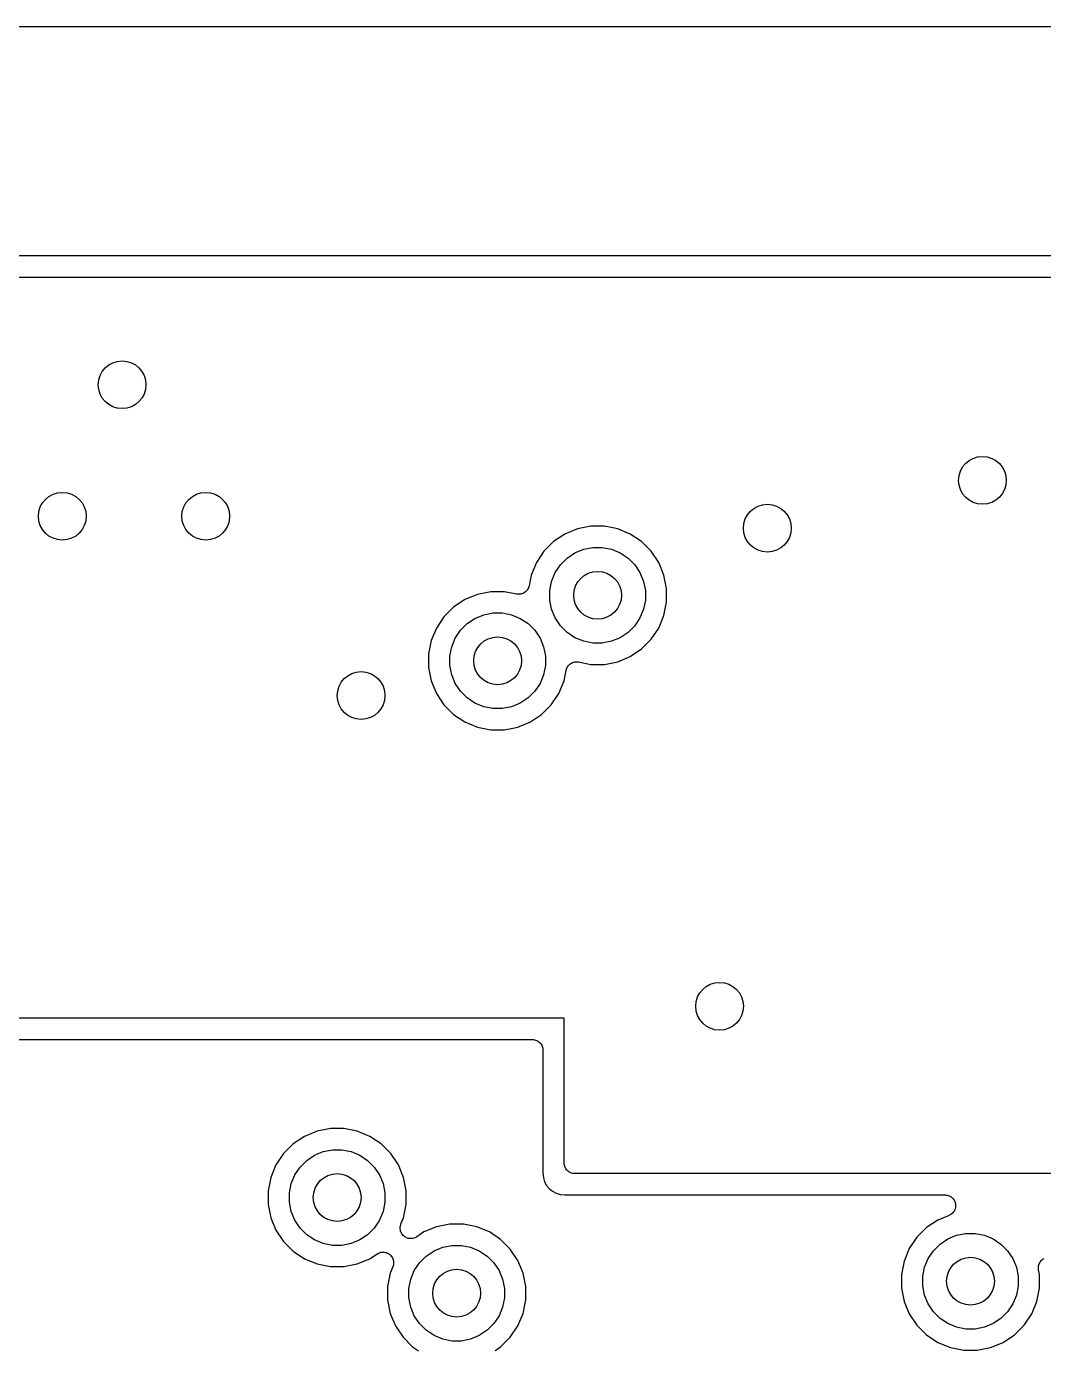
# Model space of a CAD drawing. Extents: x 1.98 to 5.9, y -3.93 to -1.98.
# Drawn here: x 4.5 to 4.8351, y -2.4126 to -1.9765 of the extents above; entities that cross this region are included whole.
import ezdxf

# ---------------------------------------------------------------- set-up
doc = ezdxf.new("R2010")
doc.units = 0
doc.header["$MEASUREMENT"] = 0
doc.layers.add('BLACK', color=7, linetype='CONTINUOUS')

msp = doc.modelspace()

# ---------------------------------------------------------------- linework, layer by layer
at = {"layer": 'BLACK', "linetype": 'CONTINUOUS'}
for p, q in [((3.62103, -1.97649), (5.74905, -1.97649)), ((5.01164, -2.05206), (4.11435, -2.05206)), ((4.11767, -2.05906), (5.00831, -2.05906)), ((4.68593, -2.14109), (4.68154, -2.14197)), ((4.69041, -2.14109), (4.68593, -2.14109)), ((4.69481, -2.14197), (4.69041, -2.14109)), ((4.6774, -2.14368), (4.67367, -2.14617)), ((4.68154, -2.14197), (4.6774, -2.14368)), ((4.69895, -2.14368), (4.69481, -2.14197)), ((4.70267, -2.14617), (4.69895, -2.14368)), ((4.6705, -2.14934), (4.66801, -2.15307)), ((4.67367, -2.14617), (4.6705, -2.14934)), ((4.67813, -2.15161), (4.68071, -2.14989)), ((4.68071, -2.14989), (4.68358, -2.1487)), ((4.68358, -2.1487), (4.68662, -2.14809)), ((4.68662, -2.14809), (4.68972, -2.14809)), ((4.68972, -2.14809), (4.69276, -2.1487)), ((4.69276, -2.1487), (4.69563, -2.14989)), ((4.69563, -2.14989), (4.69821, -2.15161)), ((4.70584, -2.14934), (4.70267, -2.14617)), ((4.70833, -2.15307), (4.70584, -2.14934)), ((4.66801, -2.15307), (4.6663, -2.15721)), ((4.67421, -2.15638), (4.67594, -2.1538)), ((4.67594, -2.1538), (4.67813, -2.15161)), ((4.69821, -2.15161), (4.7004, -2.1538)), ((4.7004, -2.1538), (4.70213, -2.15638)), ((4.71004, -2.15721), (4.70833, -2.15307)), ((4.6663, -2.15721), (4.6656, -2.16071)), ((4.67303, -2.15925), (4.67421, -2.15638)), ((4.70213, -2.15638), (4.70331, -2.15925)), ((4.71092, -2.1616), (4.71004, -2.15721)), ((4.65299, -2.16266), (4.6486, -2.16353)), ((4.65747, -2.16266), (4.65299, -2.16266)), ((4.66148, -2.16346), (4.65747, -2.16266)), ((4.66408, -2.16296), (4.66379, -2.16311)), ((4.66409, -2.16295), (4.66408, -2.16296)), ((4.6641, -2.16294), (4.66409, -2.16295)), ((4.66436, -2.16274), (4.6641, -2.16294)), ((4.66461, -2.16253), (4.66436, -2.16274)), ((4.66462, -2.16252), (4.66461, -2.16253)), ((4.66463, -2.16251), (4.66462, -2.16252)), ((4.66484, -2.16226), (4.66463, -2.16251)), ((4.66505, -2.162), (4.66484, -2.16226)), ((4.66506, -2.16199), (4.66505, -2.162)), ((4.66507, -2.16198), (4.66506, -2.16199)), ((4.66522, -2.16169), (4.66507, -2.16198)), ((4.66538, -2.16141), (4.66522, -2.16169)), ((4.66539, -2.16139), (4.66538, -2.16141)), ((4.66549, -2.16107), (4.66539, -2.16138)), ((4.66539, -2.16138), (4.66539, -2.16139)), ((4.66559, -2.16076), (4.66549, -2.16107)), ((4.6656, -2.16073), (4.66559, -2.16076)), ((4.6656, -2.16071), (4.6656, -2.16073)), ((4.6656, -2.16073), (4.6656, -2.16073)), ((4.6656, -2.16073), (4.6656, -2.16073)), ((4.67242, -2.16229), (4.67303, -2.15925)), ((4.67242, -2.16539), (4.67242, -2.16229)), ((4.70331, -2.15925), (4.70392, -2.16229)), ((4.70392, -2.16229), (4.70392, -2.16539)), ((4.71092, -2.16608), (4.71092, -2.1616)), ((4.64446, -2.16525), (4.64073, -2.16774)), ((4.6486, -2.16353), (4.64446, -2.16525)), ((4.66181, -2.16349), (4.66148, -2.16346)), ((4.66214, -2.16352), (4.66181, -2.16349)), ((4.66215, -2.16352), (4.66214, -2.16352)), ((4.66216, -2.16352), (4.66215, -2.16352)), ((4.66249, -2.16349), (4.66216, -2.16352)), ((4.66282, -2.16346), (4.66249, -2.16349)), ((4.66283, -2.16346), (4.66282, -2.16346)), ((4.66284, -2.16346), (4.66283, -2.16346)), ((4.66316, -2.16336), (4.66284, -2.16346)), ((4.66348, -2.16327), (4.66316, -2.16336)), ((4.66349, -2.16327), (4.66348, -2.16327)), ((4.6635, -2.16326), (4.66349, -2.16327)), ((4.66379, -2.16311), (4.6635, -2.16326)), ((4.67303, -2.16844), (4.67242, -2.16539)), ((4.70392, -2.16539), (4.70331, -2.16844)), ((4.71004, -2.17048), (4.71092, -2.16608)), ((4.63756, -2.17091), (4.63507, -2.17463)), ((4.64073, -2.16774), (4.63756, -2.17091)), ((4.64519, -2.17318), (4.64777, -2.17145)), ((4.64777, -2.17145), (4.65064, -2.17026)), ((4.65064, -2.17026), (4.65368, -2.16966)), ((4.65368, -2.16966), (4.65678, -2.16966)), ((4.65678, -2.16966), (4.65982, -2.17026)), ((4.65982, -2.17026), (4.66269, -2.17145)), ((4.66269, -2.17145), (4.66527, -2.17318)), ((4.67421, -2.1713), (4.67303, -2.16844)), ((4.67594, -2.17388), (4.67421, -2.1713)), ((4.70213, -2.1713), (4.7004, -2.17388)), ((4.70331, -2.16844), (4.70213, -2.1713)), ((4.70833, -2.17462), (4.71004, -2.17048)), ((4.63507, -2.17463), (4.63336, -2.17877)), ((4.64128, -2.17795), (4.643, -2.17537)), ((4.643, -2.17537), (4.64519, -2.17318)), ((4.66527, -2.17318), (4.66746, -2.17537)), ((4.66746, -2.17537), (4.66919, -2.17795)), ((4.67813, -2.17607), (4.67594, -2.17388)), ((4.68071, -2.1778), (4.67813, -2.17607)), ((4.69821, -2.17607), (4.69563, -2.1778)), ((4.7004, -2.17388), (4.69821, -2.17607)), ((4.70584, -2.17834), (4.70833, -2.17462)), ((4.63336, -2.17877), (4.63248, -2.18317)), ((4.64009, -2.18081), (4.64128, -2.17795)), ((4.66919, -2.17795), (4.67037, -2.18081)), ((4.68358, -2.17899), (4.68071, -2.1778)), ((4.68662, -2.17959), (4.68358, -2.17899)), ((4.68972, -2.17959), (4.68662, -2.17959)), ((4.69276, -2.17899), (4.68972, -2.17959)), ((4.69563, -2.1778), (4.69276, -2.17899)), ((4.70267, -2.18151), (4.70584, -2.17834)), ((4.63248, -2.18317), (4.63248, -2.18765)), ((4.63948, -2.18386), (4.64009, -2.18081)), ((4.63948, -2.18696), (4.63948, -2.18386)), ((4.67037, -2.18081), (4.67098, -2.18386)), ((4.67098, -2.18386), (4.67098, -2.18696)), ((4.69481, -2.18572), (4.69895, -2.184)), ((4.69895, -2.184), (4.70267, -2.18151)), ((4.63248, -2.18765), (4.63336, -2.19204)), ((4.64009, -2.19), (4.63948, -2.18696)), ((4.67098, -2.18696), (4.67037, -2.19)), ((4.67711, -2.19204), (4.6778, -2.18854)), ((4.6778, -2.18854), (4.67781, -2.18852)), ((4.67781, -2.18849), (4.67791, -2.18818)), ((4.67781, -2.18852), (4.67781, -2.18849)), ((4.67781, -2.18852), (4.67781, -2.18852)), ((4.67781, -2.18852), (4.67781, -2.18852)), ((4.67791, -2.18818), (4.67801, -2.18787)), ((4.67801, -2.18785), (4.67802, -2.18784)), ((4.67801, -2.18787), (4.67801, -2.18785)), ((4.67802, -2.18784), (4.67818, -2.18756)), ((4.67818, -2.18756), (4.67833, -2.18727)), ((4.67833, -2.18727), (4.67834, -2.18726)), ((4.67834, -2.18726), (4.67835, -2.18724)), ((4.67835, -2.18724), (4.67856, -2.18699)), ((4.67856, -2.18699), (4.67877, -2.18674)), ((4.67877, -2.18674), (4.67878, -2.18673)), ((4.67878, -2.18673), (4.67879, -2.18672)), ((4.67879, -2.18672), (4.67904, -2.18652)), ((4.67904, -2.18652), (4.6793, -2.18631)), ((4.6793, -2.18631), (4.67931, -2.1863)), ((4.67931, -2.1863), (4.67932, -2.18629)), ((4.67932, -2.18629), (4.67961, -2.18614)), ((4.67961, -2.18614), (4.6799, -2.18599)), ((4.6799, -2.18599), (4.67992, -2.18598)), ((4.67992, -2.18598), (4.67993, -2.18598)), ((4.67993, -2.18598), (4.68024, -2.18589)), ((4.68024, -2.18589), (4.68056, -2.18579)), ((4.68056, -2.18579), (4.68057, -2.18579)), ((4.68057, -2.18579), (4.68058, -2.18579)), ((4.68058, -2.18579), (4.68091, -2.18576)), ((4.68091, -2.18576), (4.68124, -2.18572)), ((4.68124, -2.18572), (4.68125, -2.18573)), ((4.68125, -2.18573), (4.68126, -2.18573)), ((4.68126, -2.18573), (4.68159, -2.18576)), ((4.68159, -2.18576), (4.68192, -2.18579)), ((4.68192, -2.18579), (4.68593, -2.18659)), ((4.68593, -2.18659), (4.69041, -2.18659)), ((4.69041, -2.18659), (4.69481, -2.18572)), ((4.63336, -2.19204), (4.63507, -2.19618)), ((4.64128, -2.19287), (4.64009, -2.19)), ((4.643, -2.19545), (4.64128, -2.19287)), ((4.66919, -2.19287), (4.66746, -2.19545)), ((4.67037, -2.19), (4.66919, -2.19287)), ((4.67539, -2.19618), (4.67711, -2.19204)), ((4.63507, -2.19618), (4.63756, -2.19991)), ((4.64519, -2.19764), (4.643, -2.19545)), ((4.64777, -2.19936), (4.64519, -2.19764)), ((4.66527, -2.19764), (4.66269, -2.19936)), ((4.66746, -2.19545), (4.66527, -2.19764)), ((4.6729, -2.19991), (4.67539, -2.19618)), ((4.63756, -2.19991), (4.64073, -2.20308)), ((4.65064, -2.20055), (4.64777, -2.19936)), ((4.65368, -2.20116), (4.65064, -2.20055)), ((4.65678, -2.20116), (4.65368, -2.20116)), ((4.65982, -2.20055), (4.65678, -2.20116)), ((4.66269, -2.19936), (4.65982, -2.20055)), ((4.66973, -2.20308), (4.6729, -2.19991)), ((4.64073, -2.20308), (4.64446, -2.20557)), ((4.64446, -2.20557), (4.6486, -2.20728)), ((4.66187, -2.20728), (4.66601, -2.20557)), ((4.66601, -2.20557), (4.66973, -2.20308)), ((4.6486, -2.20728), (4.65299, -2.20816)), ((4.65299, -2.20816), (4.65747, -2.20816)), ((4.65747, -2.20816), (4.66187, -2.20728)), ((4.67699, -2.30315), (4.29151, -2.30315)), ((4.67715, -2.30316), (4.67699, -2.30315)), ((4.67717, -2.30332), (4.67715, -2.30316)), ((4.67717, -2.35083), (4.67717, -2.30332)), ((4.30184, -2.31015), (4.66667, -2.31015)), ((4.66667, -2.31015), (4.66669, -2.31015)), ((4.66669, -2.31015), (4.66669, -2.31015)), ((4.66669, -2.31015), (4.66669, -2.31015)), ((4.66669, -2.31015), (4.66671, -2.31015)), ((4.66671, -2.31015), (4.66704, -2.31019)), ((4.66704, -2.31019), (4.66737, -2.31022)), ((4.66737, -2.31022), (4.66738, -2.31022)), ((4.66738, -2.31022), (4.66739, -2.31023)), ((4.66739, -2.31023), (4.6677, -2.31032)), ((4.6677, -2.31032), (4.66802, -2.31042)), ((4.66802, -2.31042), (4.66803, -2.31043)), ((4.66803, -2.31043), (4.66804, -2.31043)), ((4.66804, -2.31043), (4.66833, -2.31059)), ((4.66833, -2.31059), (4.66862, -2.31075)), ((4.66862, -2.31075), (4.66863, -2.31076)), ((4.66863, -2.31076), (4.66864, -2.31076)), ((4.66864, -2.31076), (4.6689, -2.31098)), ((4.6689, -2.31098), (4.66915, -2.31118)), ((4.66915, -2.31118), (4.66916, -2.31119)), ((4.66916, -2.31119), (4.66917, -2.3112)), ((4.66917, -2.3112), (4.66937, -2.31146)), ((4.66937, -2.31146), (4.66958, -2.31171)), ((4.66958, -2.31171), (4.66959, -2.31172)), ((4.66959, -2.31172), (4.66959, -2.31173)), ((4.66959, -2.31173), (4.66975, -2.31202)), ((4.66975, -2.31202), (4.6699, -2.31232)), ((4.6699, -2.31232), (4.6699, -2.31233)), ((4.6699, -2.31233), (4.66991, -2.31234)), ((4.66991, -2.31234), (4.67, -2.31265)), ((4.67, -2.31265), (4.6701, -2.31297)), ((4.6701, -2.31297), (4.6701, -2.31298)), ((4.6701, -2.31298), (4.6701, -2.31299)), ((4.6701, -2.31299), (4.67013, -2.31332)), ((4.67013, -2.31332), (4.67017, -2.31365)), ((4.67017, -2.31365), (4.67017, -2.35416)), ((4.59573, -2.34033), (4.59159, -2.34205)), ((4.60012, -2.33946), (4.59573, -2.34033)), ((4.6046, -2.33946), (4.60012, -2.33946)), ((4.609, -2.34033), (4.6046, -2.33946)), ((4.61314, -2.34205), (4.609, -2.34033)), ((4.58786, -2.34454), (4.58469, -2.3477)), ((4.59159, -2.34205), (4.58786, -2.34454)), ((4.61686, -2.34454), (4.61314, -2.34205)), ((4.62003, -2.3477), (4.61686, -2.34454)), ((4.58469, -2.3477), (4.5822, -2.35143)), ((4.59013, -2.35217), (4.59232, -2.34997)), ((4.59232, -2.34997), (4.5949, -2.34825)), ((4.5949, -2.34825), (4.59777, -2.34706)), ((4.59777, -2.34706), (4.60081, -2.34646)), ((4.60081, -2.34646), (4.60391, -2.34646)), ((4.60391, -2.34646), (4.60696, -2.34706)), ((4.60696, -2.34706), (4.60982, -2.34825)), ((4.60982, -2.34825), (4.6124, -2.34997)), ((4.6124, -2.34997), (4.61459, -2.35217)), ((4.62252, -2.35143), (4.62003, -2.3477)), ((4.5822, -2.35143), (4.58049, -2.35557)), ((4.58722, -2.35761), (4.58841, -2.35475)), ((4.58841, -2.35475), (4.59013, -2.35217)), ((4.61459, -2.35217), (4.61632, -2.35475)), ((4.61632, -2.35475), (4.61751, -2.35761)), ((4.62424, -2.35557), (4.62252, -2.35143)), ((4.67017, -2.35416), (4.67032, -2.35569)), ((4.6772, -2.35116), (4.67717, -2.35083)), ((4.67723, -2.35149), (4.6772, -2.35116)), ((4.67723, -2.3515), (4.67723, -2.35149)), ((4.67723, -2.35151), (4.67723, -2.3515)), ((4.67733, -2.35182), (4.67723, -2.35151)), ((4.67742, -2.35214), (4.67733, -2.35182)), ((4.67743, -2.35215), (4.67742, -2.35214)), ((4.67743, -2.35216), (4.67743, -2.35215)), ((4.67758, -2.35246), (4.67743, -2.35216)), ((4.67774, -2.35275), (4.67758, -2.35246)), ((4.67774, -2.35276), (4.67774, -2.35275)), ((4.67775, -2.35277), (4.67774, -2.35276)), ((4.67796, -2.35302), (4.67775, -2.35277)), ((4.67816, -2.35328), (4.67796, -2.35302)), ((4.67817, -2.35329), (4.67816, -2.35328)), ((4.67818, -2.3533), (4.67817, -2.35329)), ((4.67843, -2.3535), (4.67818, -2.3533)), ((4.67869, -2.35372), (4.67843, -2.3535)), ((4.6787, -2.35372), (4.67869, -2.35372)), ((4.67871, -2.35373), (4.6787, -2.35372)), ((4.679, -2.35389), (4.67871, -2.35373)), ((4.67929, -2.35405), (4.679, -2.35389)), ((4.6793, -2.35405), (4.67929, -2.35405)), ((4.67931, -2.35406), (4.6793, -2.35405)), ((4.67963, -2.35416), (4.67931, -2.35406)), ((4.67994, -2.35425), (4.67963, -2.35416)), ((4.67995, -2.35426), (4.67994, -2.35425)), ((4.67996, -2.35426), (4.67995, -2.35426)), ((4.68029, -2.35429), (4.67996, -2.35426)), ((4.68062, -2.35433), (4.68029, -2.35429)), ((4.68064, -2.35433), (4.68062, -2.35433)), ((4.68067, -2.35433), (4.68064, -2.35433)), ((4.68064, -2.35433), (4.68064, -2.35433)), ((4.68064, -2.35433), (4.68064, -2.35433)), ((4.8404, -2.35433), (4.68067, -2.35433)), ((4.58049, -2.35557), (4.57961, -2.35996)), ((4.58661, -2.36065), (4.58722, -2.35761)), ((4.61751, -2.35761), (4.61811, -2.36065)), ((4.62511, -2.35996), (4.62424, -2.35557)), ((4.67032, -2.35569), (4.67071, -2.357)), ((4.67071, -2.357), (4.67136, -2.35821)), ((4.67136, -2.35821), (4.67223, -2.35927)), ((4.67223, -2.35927), (4.67329, -2.36014)), ((4.57961, -2.35996), (4.57961, -2.36445)), ((4.58661, -2.36376), (4.58661, -2.36065)), ((4.61811, -2.36065), (4.61811, -2.36376)), ((4.62511, -2.36445), (4.62511, -2.35996)), ((4.67329, -2.36014), (4.67449, -2.36078)), ((4.67449, -2.36078), (4.6758, -2.36118)), ((4.6758, -2.36118), (4.67734, -2.36133)), ((4.67734, -2.36133), (4.80263, -2.36133)), ((4.80263, -2.36133), (4.80267, -2.36133)), ((4.80267, -2.36133), (4.80267, -2.36133)), ((4.80267, -2.36133), (4.80267, -2.36133)), ((4.80267, -2.36133), (4.80268, -2.36133)), ((4.80268, -2.36133), (4.803, -2.36137)), ((4.803, -2.36137), (4.80335, -2.36141)), ((4.80335, -2.36141), (4.80335, -2.36141)), ((4.80335, -2.36141), (4.80336, -2.36141)), ((4.80336, -2.36141), (4.80366, -2.36151)), ((4.80366, -2.36151), (4.804, -2.36161)), ((4.804, -2.36161), (4.804, -2.36161)), ((4.804, -2.36161), (4.80401, -2.36161)), ((4.80401, -2.36161), (4.80431, -2.36178)), ((4.80431, -2.36178), (4.8046, -2.36194)), ((4.8046, -2.36194), (4.8046, -2.36194)), ((4.8046, -2.36194), (4.80461, -2.36194)), ((4.80461, -2.36194), (4.80488, -2.36217)), ((4.80488, -2.36217), (4.80512, -2.36238)), ((4.80512, -2.36238), (4.80513, -2.36238)), ((4.80513, -2.36238), (4.80513, -2.36238)), ((4.80513, -2.36238), (4.80534, -2.36265)), ((4.80534, -2.36265), (4.80555, -2.36291)), ((4.80555, -2.36291), (4.80555, -2.36291)), ((4.80555, -2.36291), (4.80556, -2.36291)), ((4.80556, -2.36291), (4.80571, -2.36321)), ((4.80571, -2.36321), (4.80587, -2.36351)), ((4.80587, -2.36351), (4.80587, -2.36352)), ((4.80587, -2.36352), (4.80587, -2.36352)), ((4.80587, -2.36352), (4.80597, -2.36384)), ((4.57961, -2.36445), (4.58049, -2.36884)), ((4.58722, -2.3668), (4.58661, -2.36376)), ((4.58841, -2.36966), (4.58722, -2.3668)), ((4.61751, -2.3668), (4.61632, -2.36966)), ((4.61811, -2.36376), (4.61751, -2.3668)), ((4.62424, -2.36884), (4.62511, -2.36445)), ((4.80426, -2.36791), (4.80397, -2.36806)), ((4.80456, -2.36775), (4.80426, -2.36791)), ((4.80457, -2.36774), (4.80456, -2.36775)), ((4.80483, -2.36753), (4.80457, -2.36774)), ((4.80457, -2.36774), (4.80457, -2.36774)), ((4.80509, -2.36731), (4.80483, -2.36753)), ((4.8051, -2.36731), (4.80509, -2.36731)), ((4.80532, -2.36705), (4.8051, -2.36731)), ((4.8051, -2.36731), (4.8051, -2.36731)), ((4.80553, -2.36679), (4.80532, -2.36705)), ((4.8057, -2.36648), (4.80553, -2.36678)), ((4.80553, -2.36678), (4.80553, -2.36679)), ((4.80553, -2.36679), (4.80553, -2.36679)), ((4.80585, -2.36619), (4.8057, -2.36648)), ((4.80586, -2.36618), (4.80585, -2.36619)), ((4.80595, -2.36587), (4.80586, -2.36618)), ((4.80586, -2.36618), (4.80586, -2.36618)), ((4.80606, -2.36553), (4.80595, -2.36587)), ((4.80597, -2.36384), (4.80606, -2.36417)), ((4.80606, -2.36417), (4.80607, -2.36417)), ((4.80609, -2.3652), (4.80606, -2.36553)), ((4.80606, -2.36553), (4.80606, -2.36553)), ((4.80606, -2.36553), (4.80606, -2.36553)), ((4.80607, -2.36417), (4.80607, -2.36417)), ((4.80607, -2.36417), (4.8061, -2.36451)), ((4.80613, -2.36486), (4.80609, -2.3652)), ((4.8061, -2.36451), (4.80613, -2.36485)), ((4.80613, -2.36485), (4.80613, -2.36485)), ((4.80613, -2.36485), (4.80613, -2.36486)), ((4.58049, -2.36884), (4.5822, -2.37298)), ((4.59013, -2.37224), (4.58841, -2.36966)), ((4.59232, -2.37444), (4.59013, -2.37224)), ((4.61459, -2.37224), (4.6124, -2.37444)), ((4.61632, -2.36966), (4.61459, -2.37224)), ((4.62312, -2.37221), (4.62316, -2.37187)), ((4.62312, -2.37222), (4.62312, -2.37221)), ((4.62315, -2.37256), (4.62312, -2.37222)), ((4.62312, -2.37222), (4.62312, -2.37222)), ((4.62316, -2.37187), (4.62319, -2.37154)), ((4.62319, -2.37154), (4.62329, -2.37121)), ((4.62319, -2.37154), (4.62319, -2.37154)), ((4.62319, -2.37154), (4.62319, -2.37154)), ((4.62329, -2.37121), (4.62339, -2.37089)), ((4.62339, -2.37089), (4.62424, -2.36884)), ((4.6351, -2.37183), (4.63096, -2.37354)), ((4.63949, -2.37095), (4.6351, -2.37183)), ((4.64397, -2.37095), (4.63949, -2.37095)), ((4.64837, -2.37183), (4.64397, -2.37095)), ((4.65251, -2.37354), (4.64837, -2.37183)), ((4.79652, -2.37209), (4.79335, -2.37526)), ((4.80025, -2.3696), (4.79652, -2.37209)), ((4.80397, -2.36806), (4.80025, -2.3696)), ((4.5822, -2.37298), (4.58469, -2.37671)), ((4.58469, -2.37671), (4.58786, -2.37987)), ((4.5949, -2.37616), (4.59232, -2.37444)), ((4.59777, -2.37735), (4.5949, -2.37616)), ((4.60982, -2.37616), (4.60696, -2.37735)), ((4.6124, -2.37444), (4.60982, -2.37616)), ((4.62318, -2.37289), (4.62315, -2.37256)), ((4.62319, -2.3729), (4.62318, -2.37289)), ((4.62328, -2.37323), (4.62319, -2.3729)), ((4.62319, -2.3729), (4.62319, -2.3729)), ((4.62338, -2.37355), (4.62328, -2.37323)), ((4.62338, -2.37356), (4.62338, -2.37355)), ((4.62338, -2.37355), (4.62338, -2.37355)), ((4.62354, -2.37385), (4.62338, -2.37356)), ((4.6237, -2.37415), (4.62354, -2.37385)), ((4.6237, -2.37416), (4.6237, -2.37415)), ((4.62391, -2.37441), (4.6237, -2.37416)), ((4.6237, -2.37416), (4.6237, -2.37416)), ((4.62413, -2.37469), (4.62391, -2.37441)), ((4.62439, -2.3749), (4.62413, -2.37469)), ((4.62413, -2.37469), (4.62413, -2.37469)), ((4.62413, -2.37469), (4.62413, -2.37469)), ((4.62465, -2.37512), (4.62439, -2.3749)), ((4.62465, -2.37513), (4.62465, -2.37512)), ((4.62466, -2.37513), (4.62465, -2.37513)), ((4.62496, -2.37529), (4.62466, -2.37513)), ((4.62525, -2.37545), (4.62496, -2.37529)), ((4.62526, -2.37545), (4.62525, -2.37545)), ((4.62525, -2.37545), (4.62525, -2.37545)), ((4.62558, -2.37556), (4.62526, -2.37545)), ((4.6259, -2.37566), (4.62558, -2.37556)), ((4.62591, -2.37566), (4.6259, -2.37566)), ((4.62624, -2.37569), (4.62591, -2.37566)), ((4.62591, -2.37566), (4.62591, -2.37566)), ((4.62658, -2.37573), (4.62624, -2.37569)), ((4.62659, -2.37573), (4.62658, -2.37573)), ((4.62692, -2.3757), (4.62659, -2.37573)), ((4.62659, -2.37573), (4.62659, -2.37573)), ((4.62726, -2.37567), (4.62692, -2.3757)), ((4.62727, -2.37567), (4.62726, -2.37567)), ((4.6276, -2.37557), (4.62727, -2.37567)), ((4.62727, -2.37567), (4.62727, -2.37567)), ((4.62792, -2.37548), (4.6276, -2.37557)), ((4.62793, -2.37548), (4.62792, -2.37548)), ((4.62792, -2.37548), (4.62792, -2.37548)), ((4.62824, -2.37531), (4.62793, -2.37548)), ((4.62852, -2.37517), (4.62824, -2.37531)), ((4.62853, -2.37516), (4.62852, -2.37517)), ((4.62856, -2.37514), (4.62853, -2.37516)), ((4.62853, -2.37516), (4.62853, -2.37516)), ((4.62853, -2.37516), (4.62853, -2.37516)), ((4.63096, -2.37354), (4.62856, -2.37514)), ((4.65623, -2.37603), (4.65251, -2.37354)), ((4.6594, -2.3792), (4.65623, -2.37603)), ((4.79335, -2.37526), (4.79086, -2.37899)), ((4.80098, -2.37753), (4.80356, -2.37581)), ((4.80356, -2.37581), (4.80643, -2.37462)), ((4.80643, -2.37462), (4.80947, -2.37402)), ((4.80947, -2.37402), (4.81257, -2.37402)), ((4.81257, -2.37402), (4.81562, -2.37462)), ((4.81562, -2.37462), (4.81848, -2.37581)), ((4.81848, -2.37581), (4.82106, -2.37753)), ((4.58786, -2.37987), (4.59159, -2.38236)), ((4.60081, -2.37795), (4.59777, -2.37735)), ((4.60391, -2.37795), (4.60081, -2.37795)), ((4.60696, -2.37735), (4.60391, -2.37795)), ((4.61314, -2.38236), (4.61553, -2.38077)), ((4.61553, -2.38077), (4.61556, -2.38074)), ((4.61556, -2.38074), (4.61556, -2.38074)), ((4.61556, -2.38074), (4.61556, -2.38074)), ((4.61556, -2.38074), (4.61557, -2.38074)), ((4.61557, -2.38074), (4.61586, -2.38059)), ((4.61586, -2.38059), (4.61617, -2.38043)), ((4.61617, -2.38043), (4.61618, -2.38042)), ((4.61617, -2.38043), (4.61617, -2.38043)), ((4.61618, -2.38042), (4.6165, -2.38033)), ((4.6165, -2.38033), (4.61682, -2.38024)), ((4.61682, -2.38024), (4.61683, -2.38024)), ((4.61683, -2.38023), (4.61717, -2.38021)), ((4.61683, -2.38024), (4.61683, -2.38023)), ((4.61717, -2.38021), (4.6175, -2.38018)), ((4.6175, -2.38018), (4.61751, -2.38018)), ((4.61751, -2.38018), (4.61751, -2.38018)), ((4.61751, -2.38018), (4.61786, -2.38021)), ((4.61786, -2.38021), (4.61818, -2.38025)), ((4.61818, -2.38025), (4.61819, -2.38025)), ((4.61819, -2.38025), (4.61819, -2.38025)), ((4.61819, -2.38025), (4.61851, -2.38035)), ((4.61851, -2.38035), (4.61884, -2.38045)), ((4.61884, -2.38045), (4.61884, -2.38045)), ((4.61884, -2.38045), (4.61884, -2.38045)), ((4.61884, -2.38045), (4.61914, -2.38061)), ((4.61914, -2.38061), (4.61944, -2.38078)), ((4.61944, -2.38078), (4.61944, -2.38078)), ((4.61944, -2.38078), (4.61944, -2.38078)), ((4.61944, -2.38078), (4.6197, -2.381)), ((4.6197, -2.381), (4.61996, -2.38121)), ((4.63169, -2.38147), (4.63427, -2.37975)), ((4.63427, -2.37975), (4.63714, -2.37856)), ((4.63714, -2.37856), (4.64018, -2.37795)), ((4.64018, -2.37795), (4.64328, -2.37795)), ((4.64328, -2.37795), (4.64633, -2.37856)), ((4.64633, -2.37856), (4.64919, -2.37975)), ((4.64919, -2.37975), (4.65177, -2.38147)), ((4.66189, -2.38293), (4.6594, -2.3792)), ((4.79086, -2.37899), (4.78915, -2.38313)), ((4.79707, -2.3823), (4.79879, -2.37973)), ((4.79879, -2.37973), (4.80098, -2.37753)), ((4.82106, -2.37753), (4.82326, -2.37973)), ((4.82326, -2.37973), (4.82498, -2.3823)), ((4.59159, -2.38236), (4.59573, -2.38408)), ((4.59573, -2.38408), (4.60012, -2.38495)), ((4.60012, -2.38495), (4.6046, -2.38495)), ((4.6046, -2.38495), (4.609, -2.38408)), ((4.609, -2.38408), (4.61314, -2.38236)), ((4.62071, -2.38501), (4.61986, -2.38707)), ((4.61996, -2.38121), (4.61997, -2.38122)), ((4.61997, -2.38122), (4.61997, -2.38122)), ((4.61997, -2.38122), (4.62018, -2.38148)), ((4.62018, -2.38148), (4.62039, -2.38174)), ((4.62039, -2.38174), (4.62039, -2.38175)), ((4.62039, -2.38175), (4.6204, -2.38175)), ((4.6204, -2.38175), (4.62055, -2.38205)), ((4.62055, -2.38205), (4.62071, -2.38235)), ((4.62071, -2.38235), (4.62071, -2.38235)), ((4.62071, -2.38235), (4.62072, -2.38236)), ((4.6208, -2.3847), (4.62071, -2.38501)), ((4.62072, -2.38236), (4.62081, -2.38268)), ((4.6209, -2.38437), (4.6208, -2.3847)), ((4.62081, -2.38268), (4.62091, -2.383)), ((4.62091, -2.38437), (4.6209, -2.38437)), ((4.62091, -2.383), (4.62091, -2.38301)), ((4.62091, -2.38301), (4.62091, -2.38301)), ((4.62091, -2.38301), (4.62094, -2.38335)), ((4.62094, -2.38402), (4.62091, -2.38436)), ((4.62091, -2.38436), (4.62091, -2.38437)), ((4.62094, -2.38335), (4.62097, -2.38368)), ((4.62097, -2.38369), (4.62094, -2.38402)), ((4.62097, -2.38368), (4.62097, -2.38369)), ((4.62097, -2.38369), (4.62097, -2.38369)), ((4.62778, -2.38624), (4.6295, -2.38366)), ((4.6295, -2.38366), (4.63169, -2.38147)), ((4.65177, -2.38147), (4.65396, -2.38366)), ((4.65396, -2.38366), (4.65569, -2.38624)), ((4.66361, -2.38707), (4.66189, -2.38293)), ((4.78915, -2.38313), (4.78828, -2.38752)), ((4.79528, -2.38821), (4.79588, -2.38517)), ((4.79588, -2.38517), (4.79707, -2.3823)), ((4.82498, -2.3823), (4.82617, -2.38517)), ((4.82617, -2.38517), (4.82677, -2.38821)), ((4.83341, -2.38531), (4.83345, -2.385)), ((4.83341, -2.38532), (4.83341, -2.38531)), ((4.83344, -2.38567), (4.83341, -2.38532)), ((4.83341, -2.38532), (4.83341, -2.38532)), ((4.83345, -2.385), (4.83348, -2.38464)), ((4.83348, -2.38464), (4.83349, -2.38464)), ((4.83349, -2.38463), (4.83359, -2.38432)), ((4.83349, -2.38464), (4.83349, -2.38463)), ((4.83359, -2.38432), (4.83369, -2.38399)), ((4.83369, -2.38398), (4.83387, -2.38367)), ((4.83369, -2.38399), (4.83369, -2.38398)), ((4.83369, -2.38399), (4.83369, -2.38399)), ((4.83387, -2.38367), (4.83402, -2.38339)), ((4.83402, -2.38338), (4.83424, -2.38313)), ((4.83402, -2.38339), (4.83402, -2.38338)), ((4.83402, -2.38339), (4.83402, -2.38339)), ((4.83424, -2.38313), (4.83445, -2.38287)), ((4.83445, -2.38287), (4.83446, -2.38286)), ((4.83446, -2.38286), (4.83472, -2.38265)), ((4.83446, -2.38286), (4.83446, -2.38286)), ((4.83472, -2.38265), (4.83499, -2.38244)), ((4.83499, -2.38243), (4.83529, -2.38227)), ((4.83499, -2.38244), (4.83499, -2.38243)), ((4.83499, -2.38243), (4.83499, -2.38243)), ((4.61986, -2.38707), (4.61898, -2.39146)), ((4.62598, -2.39215), (4.62659, -2.38911)), ((4.62659, -2.38911), (4.62778, -2.38624)), ((4.65569, -2.38624), (4.65688, -2.38911)), ((4.65688, -2.38911), (4.65748, -2.39215)), ((4.66448, -2.39146), (4.66361, -2.38707)), ((4.78828, -2.38752), (4.78828, -2.392)), ((4.79528, -2.39131), (4.79528, -2.38821)), ((4.82677, -2.38821), (4.82677, -2.39131)), ((4.83347, -2.38599), (4.83344, -2.38567)), ((4.83347, -2.386), (4.83347, -2.38599)), ((4.83348, -2.38604), (4.83347, -2.386)), ((4.83347, -2.386), (4.83347, -2.386)), ((4.83347, -2.386), (4.83347, -2.386)), ((4.83377, -2.38752), (4.83348, -2.38604)), ((4.83377, -2.392), (4.83377, -2.38752)), ((4.61898, -2.39146), (4.61898, -2.39594)), ((4.62598, -2.39525), (4.62598, -2.39215)), ((4.65748, -2.39215), (4.65748, -2.39525)), ((4.66448, -2.39594), (4.66448, -2.39146)), ((4.78828, -2.392), (4.78915, -2.3964)), ((4.79588, -2.39436), (4.79528, -2.39131)), ((4.82677, -2.39131), (4.82617, -2.39436)), ((4.8329, -2.3964), (4.83377, -2.392)), ((4.61898, -2.39594), (4.61986, -2.40034)), ((4.62659, -2.39829), (4.62598, -2.39525)), ((4.62778, -2.40116), (4.62659, -2.39829)), ((4.65688, -2.39829), (4.65569, -2.40116)), ((4.65748, -2.39525), (4.65688, -2.39829)), ((4.66361, -2.40034), (4.66448, -2.39594)), ((4.78915, -2.3964), (4.79086, -2.40054)), ((4.79707, -2.39722), (4.79588, -2.39436)), ((4.79879, -2.3998), (4.79707, -2.39722)), ((4.82498, -2.39722), (4.82326, -2.3998)), ((4.82617, -2.39436), (4.82498, -2.39722)), ((4.83118, -2.40054), (4.8329, -2.3964)), ((4.61986, -2.40034), (4.62157, -2.40448)), ((4.6295, -2.40374), (4.62778, -2.40116)), ((4.65569, -2.40116), (4.65396, -2.40374)), ((4.66189, -2.40448), (4.66361, -2.40034)), ((4.79086, -2.40054), (4.79335, -2.40426)), ((4.80098, -2.402), (4.79879, -2.3998)), ((4.80356, -2.40372), (4.80098, -2.402)), ((4.82106, -2.402), (4.81848, -2.40372)), ((4.82326, -2.3998), (4.82106, -2.402)), ((4.82869, -2.40426), (4.83118, -2.40054)), ((4.62157, -2.40448), (4.62406, -2.4082)), ((4.63169, -2.40593), (4.6295, -2.40374)), ((4.63427, -2.40766), (4.63169, -2.40593)), ((4.65177, -2.40593), (4.64919, -2.40766)), ((4.65396, -2.40374), (4.65177, -2.40593)), ((4.6594, -2.4082), (4.66189, -2.40448)), ((4.79335, -2.40426), (4.79652, -2.40743)), ((4.80643, -2.40491), (4.80356, -2.40372)), ((4.80947, -2.40551), (4.80643, -2.40491)), ((4.81257, -2.40551), (4.80947, -2.40551)), ((4.81562, -2.40491), (4.81257, -2.40551)), ((4.81848, -2.40372), (4.81562, -2.40491)), ((4.82552, -2.40743), (4.82869, -2.40426)), ((4.62406, -2.4082), (4.62723, -2.41137)), ((4.62723, -2.41137), (4.62884, -2.41244)), ((4.63714, -2.40884), (4.63427, -2.40766)), ((4.64018, -2.40945), (4.63714, -2.40884)), ((4.64328, -2.40945), (4.64018, -2.40945)), ((4.64633, -2.40884), (4.64328, -2.40945)), ((4.64919, -2.40766), (4.64633, -2.40884)), ((4.65463, -2.41244), (4.65623, -2.41137)), ((4.65623, -2.41137), (4.6594, -2.4082)), ((4.79652, -2.40743), (4.80025, -2.40992)), ((4.80025, -2.40992), (4.80439, -2.41164)), ((4.81766, -2.41164), (4.8218, -2.40992)), ((4.8218, -2.40992), (4.82552, -2.40743)), ((4.62884, -2.41244), (4.62886, -2.41246)), ((4.62886, -2.41246), (4.62886, -2.41246)), ((4.62886, -2.41246), (4.62886, -2.41246)), ((4.62886, -2.41246), (4.62888, -2.41247)), ((4.62888, -2.41247), (4.62912, -2.41268)), ((4.65437, -2.41266), (4.65463, -2.41244)), ((4.80439, -2.41164), (4.80878, -2.41251)), ((4.80878, -2.41251), (4.81326, -2.41251)), ((4.81326, -2.41251), (4.81766, -2.41164))]:
    msp.add_line(p, q, dxfattribs=at)
at = {"layer": 'BLACK'}
for centre in [(4.5315, -2.09449), (4.81496, -2.12598), (4.51181, -2.1378), (4.55906, -2.1378), (4.74409, -2.14173), (4.68817, -2.16384), (4.65523, -2.18541), (4.61024, -2.19685), (4.72835, -2.29921), (4.60236, -2.3622), (4.81102, -2.38976), (4.64173, -2.3937)]:
    msp.add_circle(centre, 0.00787, dxfattribs=at)

doc.saveas('drawing.dxf')
